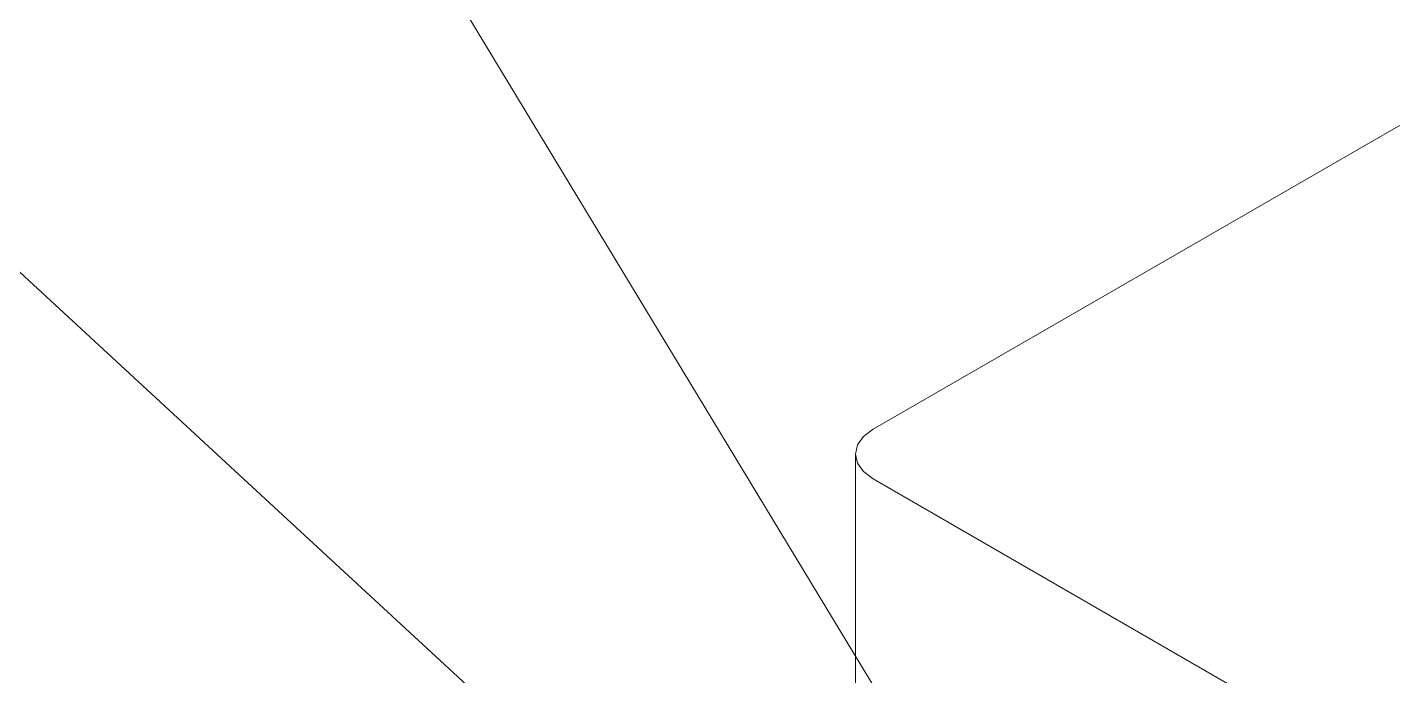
# Model space of a CAD drawing. Header units: millimetres. Extents: x -88595 to 880822, y -1054509 to -148035.
# Drawn here: x 414470.1 to 414919.2, y -309514.4 to -309301.2 of the extents above; entities that cross this region are included whole.
import ezdxf

# ---------------------------------------------------------------- set-up
doc = ezdxf.new("R2010")
doc.units = ezdxf.units.MM
doc.layers.add('Марки', color=7, linetype='Continuous', lineweight=20)
doc.layers.add('Оборудование', color=7, linetype='Continuous', lineweight=18)

# ---------------------------------------------------------------- blocks, each defined once
blk = doc.blocks.new('$0$ADSK_Наружный блок кондиционера сплит-системы1 - 4U85S2SL5FA-4475081-В_ОВ3_4')
at = {"layer": 'Оборудование'}
for p, q in [((-18867.73, 13611.59), (-19079.86, 13489.11)), ((-19085.72, 13480.95), (-19085.72, 12917.57)), ((-19079.86, 13472.78), (-18478.82, 13125.77))]:
    blk.add_line(p, q, dxfattribs=at)
blk.add_polyline3d([(-19079.86, 13489.11, 0), (-19083.04, 13486.72, 0), (-19085.04, 13483.94, 0), (-19085.72, 13480.95, 0), (-19085.04, 13477.96, 0), (-19083.04, 13475.18, 0), (-19079.86, 13472.78, 0)], dxfattribs=at)

msp = doc.modelspace()

# ---------------------------------------------------------------- linework, layer by layer
at = {"layer": 'Марки'}
for p, q in [((414772.16, -309556.88), (414380.34, -308909.41)), ((414711.88, -309607.12), (414380.34, -309301.16))]:
    msp.add_line(p, q, dxfattribs=at)

# ---------------------------------------------------------------- block references
at = {"layer": 'Оборудование'}
msp.add_blockref('$0$ADSK_Наружный блок кондиционера сплит-системы1 - 4U85S2SL5FA-4475081-В_ОВ3_4', (433828.25, -322922.45), dxfattribs=at)

doc.saveas('drawing.dxf')
